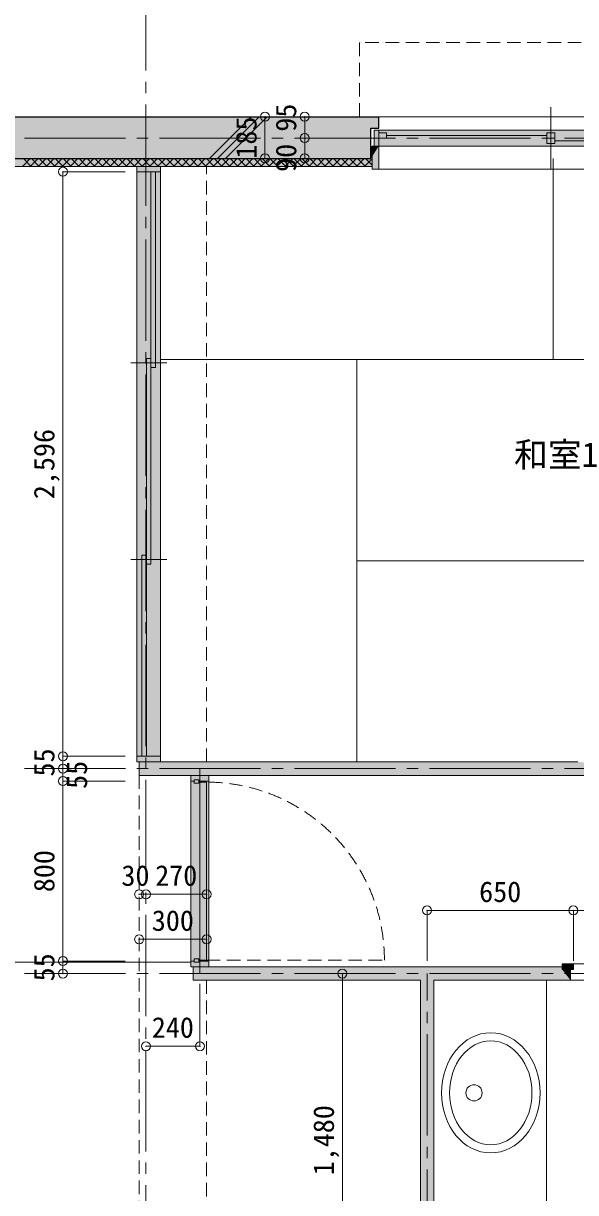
# Model space of a CAD drawing. Units: millimetres at full size, sheet at 1:50. Extents: x -9674 to 9699, y -6794 to 6791.
# Drawn here: x -2932 to -478, y -1095 to 4098 of the extents above; entities that cross this region are included whole.
import ezdxf
from ezdxf.enums import TextEntityAlignment as Align

# ---------------------------------------------------------------- set-up
doc = ezdxf.new("R2010")
doc.units = ezdxf.units.MM
doc.header["$LTSCALE"] = 50
doc.header["$PDMODE"] = 32
doc.header["$PDSIZE"] = 40
doc.linetypes.add('CHAIN2', pattern=[12, 9, -1, 1, -1])
doc.linetypes.add('DASHED1', pattern=[1.8, 1.2, -0.6])
for name, color, linetype, lineweight in [('1-0_芯', 7, 'CHAIN2', 9), ('1-1_躯体', 2, 'Continuous', 25), ('1-2_間仕切', 3, 'Continuous', 18), ('1-3_建具', 3, 'Continuous', 18), ('1-4_仕上げ', 4, 'Continuous', 9), ('1-5_設備', 7, 'Continuous', 9), ('1-8_ハッチ', 4, 'Continuous', 9), ('1-A_文字', 7, 'Continuous', 9), ('1-B_寸法', 7, 'Continuous', 9), ('1-C_梁', 7, 'DASHED1', 9)]:
    doc.layers.add(name, color=color, linetype=linetype, lineweight=lineweight)
for name, color, linetype in [('4-0', 1, 'Continuous'), ('4-1', 2, 'Continuous'), ('4-2', 4, 'Continuous'), ('4-F', 4, 'Continuous')]:
    doc.layers.add(name, color=color, linetype=linetype)
doc.styles.add('ＭＳ ゴシック', font='')
doc.styles.get('ＭＳ ゴシック').set_extended_font_data('MS Gothic')

msp = doc.modelspace()

# ---------------------------------------------------------------- linework, layer by layer
at = {"layer": '1-0_芯'}
for p, q in [((-2387.5, 4337.68), (-2387.5, -3842.32)), ((-8327.5, 3587.68), (8282.5, 3587.68)), ((-8327.5, 787.68), (2912.5, 787.68)), ((-2147.5, 787.68), (-2147.5, -122.32)), ((-8327.5, -122.32), (8282.5, -122.32)), ((-1137.5, -3842.32), (-1137.5, -122.32))]:
    msp.add_line(p, q, dxfattribs=at)
at = {"layer": '1-1_躯体'}
for p, q in [((-3618, 3682.68), (-1352.5, 3682.68)), ((-1352.5, 3632.68), (-1352.5, 3682.68)), ((-1387.5, 3632.68), (-1352.5, 3632.68)), ((-1387.5, 3497.68), (-1387.5, 3632.68)), ((-3618, 3497.68), (-1387.5, 3497.68))]:
    msp.add_line(p, q, dxfattribs=at)
at = {"layer": '1-2_間仕切'}
for p, q in [((-2417.5, 817.68), (-467.5, 817.68)), ((-2417.5, 817.68), (-2417.5, 757.68)), ((-2417.5, 757.68), (332.5, 757.68)), ((-2177.5, -92.32), (-2177.5, -152.32)), ((-537.5, -92.32), (-2177.5, -92.32)), ((-2177.5, -152.32), (-1167.5, -152.32)), ((-1167.5, -2502.32), (-1167.5, -152.32)), ((-1107.5, -1572.32), (-1107.5, -152.32)), ((-1107.5, -152.32), (-500, -152.32)), ((-500, -104.82), (-500, -152.32))]:
    msp.add_line(p, q, dxfattribs=at)
at = {"layer": '1-3_建具', "color": 7, "linetype": 'DASHED1', "lineweight": 9}
for p, q in [((177.5, 4012.68), (-1437.5, 4012.68)), ((-1437.5, 3682.68), (-1437.5, 4012.68)), ((-2117.5, -62.32), (-1327.5, -62.32))]:
    msp.add_line(p, q, dxfattribs=at)
at = {"layer": '1-3_建具', "color": 7, "lineweight": 9}
for p, q in [((-587.5, 3726.16), (-587.5, 3449.21)), ((-1352.5, 3682.68), (177.5, 3682.68)), ((-1372.5, 3622.68), (-1337.5, 3622.68)), ((-1372.5, 3622.68), (-1372.5, 3552.68)), ((-1352.5, 3552.68), (-1352.5, 3622.68)), ((162.5, 3622.68), (-1337.5, 3622.68)), ((-1337.5, 3552.68), (-1372.5, 3552.68)), ((162.5, 3552.68), (-1337.5, 3552.68)), ((-2427.5, 3438.68), (-2427.5, 842.68)), ((-2322.5, 842.68), (-2322.5, 3438.68)), ((-1352.5, 3450.68), (177.5, 3450.68)), ((-2295, 2589.35), (-2455, 2589.35)), ((-2295, 1716.02), (-2455, 1716.02)), ((-2187.5, 732.68), (-2187.5, -67.32)), ((-2107.5, -67.32), (-2107.5, 732.68)), ((-487.5, -79.82), (262.5, -79.82)), ((275, -152.32), (-500, -152.32))]:
    msp.add_line(p, q, dxfattribs=at)
at = {"layer": '1-3_建具'}
for p, q in [((-1317.5, 3611.68), (-1352.5, 3611.68)), ((-1317.5, 3587.68), (-1352.5, 3587.68)), ((-1317.5, 3611.68), (-1317.5, 3587.68)), ((-605, 3599.68), (-1317.5, 3599.68)), ((-605, 3563.68), (-605, 3611.68)), ((-605, 3611.68), (-570, 3611.68)), ((-605, 3587.68), (-570, 3587.68)), ((-1382.5, 3552.68), (-1352.5, 3552.68)), ((-1382.5, 3450.68), (-1382.5, 3552.68)), ((-1352.5, 3450.68), (-1352.5, 3552.68)), ((142.5, 3575.68), (-570, 3575.68)), ((-2322.5, 3462.68), (-2427.5, 3462.68)), ((-2427.5, 3462.68), (-2427.5, 3438.68)), ((-2322.5, 3438.68), (-2427.5, 3438.68)), ((-2365, 2569.35), (-2365, 3438.68)), ((-2345, 3438.68), (-2345, 2569.35)), ((-2322.5, 3462.68), (-2322.5, 3438.68)), ((-1382.5, 3450.68), (-1352.5, 3450.68)), ((-2385, 2609.35), (-2385, 1696.02)), ((-2385, 2609.35), (-2365, 2609.35)), ((-2365, 1696.02), (-2365, 2609.35)), ((-2345, 2569.35), (-2365, 2569.35)), ((-2405, 1736.02), (-2385, 1736.02)), ((-2405, 842.68), (-2405, 1736.02)), ((-2385, 1736.02), (-2385, 842.68)), ((-2385, 1696.02), (-2365, 1696.02)), ((-2427.5, 842.68), (-2427.5, 817.68)), ((-2322.5, 842.68), (-2427.5, 842.68)), ((-2322.5, 842.68), (-2322.5, 817.68)), ((-2322.5, 817.68), (-2427.5, 817.68)), ((-2187.5, 732.68), (-2187.5, 757.68)), ((-2172.5, 732.68), (-2187.5, 732.68)), ((-2172.5, 737.68), (-2172.5, 722.68)), ((-2152.5, 737.68), (-2172.5, 737.68)), ((-2152.5, 737.68), (-2152.5, 722.68)), ((-2152.5, 732.68), (-2107.5, 732.68)), ((-2117.5, 727.68), (-2147.5, 727.68)), ((-2147.5, 727.68), (-2147.5, -62.32)), ((-2117.5, -62.32), (-2117.5, 727.68)), ((-2152.5, 722.68), (-2172.5, 722.68)), ((-2187.5, -92.32), (-2187.5, -67.32)), ((-2172.5, -67.32), (-2187.5, -67.32)), ((-2107.5, -92.32), (-2187.5, -92.32)), ((-2172.5, -57.32), (-2172.5, -72.32)), ((-2152.5, -57.32), (-2172.5, -57.32)), ((-2172.5, -72.32), (-2152.5, -72.32)), ((-2152.5, -72.32), (-2152.5, -57.32)), ((-2152.5, -67.32), (-2107.5, -67.32)), ((-2147.5, -62.32), (-2117.5, -62.32)), ((-2107.5, -92.32), (-2107.5, -67.32)), ((-537.5, -79.82), (-537.5, -104.82)), ((-487.5, -79.82), (-537.5, -79.82)), ((-487.5, -79.82), (-487.5, -104.82)), ((-487.5, -104.82), (-537.5, -104.82))]:
    msp.add_line(p, q, dxfattribs=at)
for points in [[(-605, 3563.68), (-570, 3563.68), (-570, 3611.68)], [(-2107.5, 732.68), (-2107.5, 757.68), (-2187.5, 757.68)]]:
    msp.add_lwpolyline(points, dxfattribs=at)
at = {"layer": '1-3_建具', "color": 7, "linetype": 'DASHED1', "lineweight": 9}
for centre, radius, start, end in [((-2117.5, -62.32), 790, 0, 90), ((57.5, -1567.32), 590, 90, 180)]:
    msp.add_arc(centre, radius, start, end, dxfattribs=at)
at = {"layer": '1-4_仕上げ'}
for p, q in [((-577.5, 2604.35), (-577.5, 3497.68)), ((-2322.5, 2604.35), (1167.5, 2604.35)), ((-1450, 817.68), (-1450, 2604.35)), ((-1450, 1711.02), (295, 1711.02))]:
    msp.add_line(p, q, dxfattribs=at)
at = {"layer": '1-5_設備'}
msp.add_line((-3020.93, -72.32), (-2187.5, -72.32), dxfattribs=at)
msp.add_lwpolyline([(-1107.5, -1152.32), (-607.5, -1152.32), (-607.5, -152.32)], dxfattribs=at)
msp.add_circle((-929.26, -652.32), 36, dxfattribs=at)
for major_axis, ratio in [((0, 267), 0.8202), ((0, 231), 0.7922)]:
    msp.add_ellipse((-854.86, -652.32), major_axis=major_axis, ratio=ratio, dxfattribs=at)
at = {"layer": '1-8_ハッチ'}
for p, q in [((-2104.53, 3497.68), (-1919.53, 3682.68)), ((-2069.17, 3497.68), (-1884.17, 3682.68)), ((-2033.81, 3497.68), (-1848.81, 3682.68)), ((-2936.63, 3462.68), (-2901.63, 3497.68)), ((-2932, 3497.68), (-2897, 3462.68)), ((-2901.28, 3462.68), (-2866.28, 3497.68)), ((-2896.64, 3497.68), (-2861.64, 3462.68)), ((-2865.92, 3462.68), (-2830.92, 3497.68)), ((-2861.29, 3497.68), (-2826.29, 3462.68)), ((-2830.57, 3462.68), (-2795.57, 3497.68)), ((-2825.93, 3497.68), (-2790.93, 3462.68)), ((-2795.21, 3462.68), (-2760.21, 3497.68)), ((-2790.58, 3497.68), (-2755.58, 3462.68)), ((-2759.86, 3462.68), (-2724.86, 3497.68)), ((-2755.22, 3497.68), (-2720.22, 3462.68)), ((-2724.5, 3462.68), (-2689.5, 3497.68)), ((-2719.87, 3497.68), (-2684.87, 3462.68)), ((-2689.14, 3462.68), (-2654.14, 3497.68)), ((-2684.51, 3497.68), (-2649.51, 3462.68)), ((-2653.79, 3462.68), (-2618.79, 3497.68)), ((-2649.16, 3497.68), (-2614.16, 3462.68)), ((-2618.43, 3462.68), (-2583.43, 3497.68)), ((-2613.8, 3497.68), (-2578.8, 3462.68)), ((-2583.08, 3462.68), (-2548.08, 3497.68)), ((-2578.45, 3497.68), (-2543.45, 3462.68)), ((-2547.72, 3462.68), (-2512.72, 3497.68)), ((-2543.09, 3497.68), (-2508.09, 3462.68)), ((-2512.37, 3462.68), (-2477.37, 3497.68)), ((-2507.73, 3497.68), (-2472.73, 3462.68)), ((-2477.01, 3462.68), (-2442.01, 3497.68)), ((-2472.38, 3497.68), (-2437.38, 3462.68)), ((-2441.66, 3462.68), (-2406.66, 3497.68)), ((-2437.02, 3497.68), (-2402.02, 3462.68)), ((-2406.3, 3462.68), (-2371.3, 3497.68)), ((-2401.67, 3497.68), (-2366.67, 3462.68)), ((-2370.95, 3462.68), (-2335.95, 3497.68)), ((-2366.31, 3497.68), (-2331.31, 3462.68)), ((-2335.59, 3462.68), (-2300.59, 3497.68)), ((-2330.96, 3497.68), (-2295.96, 3462.68)), ((-2300.24, 3462.68), (-2265.24, 3497.68)), ((-2295.6, 3497.68), (-2260.6, 3462.68)), ((-2264.88, 3462.68), (-2229.88, 3497.68)), ((-2260.25, 3497.68), (-2225.25, 3462.68)), ((-2229.53, 3462.68), (-2194.53, 3497.68)), ((-2224.89, 3497.68), (-2189.89, 3462.68)), ((-2194.17, 3462.68), (-2159.17, 3497.68)), ((-2189.54, 3497.68), (-2154.54, 3462.68)), ((-2158.81, 3462.68), (-2123.81, 3497.68)), ((-2154.18, 3497.68), (-2119.18, 3462.68)), ((-2123.46, 3462.68), (-2088.46, 3497.68)), ((-2118.83, 3497.68), (-2083.83, 3462.68)), ((-2088.1, 3462.68), (-2053.1, 3497.68)), ((-2083.47, 3497.68), (-2048.47, 3462.68)), ((-2052.75, 3462.68), (-2017.75, 3497.68)), ((-2048.12, 3497.68), (-2013.12, 3462.68)), ((-2017.39, 3462.68), (-1982.39, 3497.68)), ((-2012.76, 3497.68), (-1977.76, 3462.68)), ((-1982.04, 3462.68), (-1947.04, 3497.68)), ((-1977.4, 3497.68), (-1942.4, 3462.68)), ((-1946.68, 3462.68), (-1911.68, 3497.68)), ((-1942.05, 3497.68), (-1907.05, 3462.68)), ((-1911.33, 3462.68), (-1876.33, 3497.68)), ((-1906.69, 3497.68), (-1871.69, 3462.68)), ((-1875.97, 3462.68), (-1840.97, 3497.68)), ((-1871.34, 3497.68), (-1836.34, 3462.68)), ((-1840.62, 3462.68), (-1805.62, 3497.68)), ((-1835.98, 3497.68), (-1800.98, 3462.68)), ((-1805.26, 3462.68), (-1770.26, 3497.68)), ((-1800.63, 3497.68), (-1765.63, 3462.68)), ((-1769.91, 3462.68), (-1734.91, 3497.68)), ((-1765.27, 3497.68), (-1730.27, 3462.68)), ((-1734.55, 3462.68), (-1699.55, 3497.68)), ((-1729.92, 3497.68), (-1694.92, 3462.68)), ((-1699.2, 3462.68), (-1664.2, 3497.68)), ((-1694.56, 3497.68), (-1659.56, 3462.68)), ((-1663.84, 3462.68), (-1628.84, 3497.68)), ((-1659.21, 3497.68), (-1624.21, 3462.68)), ((-1628.48, 3462.68), (-1593.48, 3497.68)), ((-1623.85, 3497.68), (-1588.85, 3462.68)), ((-1593.13, 3462.68), (-1558.13, 3497.68)), ((-1588.5, 3497.68), (-1553.5, 3462.68)), ((-1557.77, 3462.68), (-1522.77, 3497.68)), ((-1553.14, 3497.68), (-1518.14, 3462.68)), ((-1522.42, 3462.68), (-1487.42, 3497.68)), ((-1517.79, 3497.68), (-1482.79, 3462.68)), ((-1487.06, 3462.68), (-1452.06, 3497.68)), ((-1482.43, 3497.68), (-1447.43, 3462.68)), ((-1451.71, 3462.68), (-1416.71, 3497.68)), ((-1447.07, 3497.68), (-1412.07, 3462.68)), ((-1416.35, 3462.68), (-1382.5, 3496.54)), ((-1411.72, 3497.68), (-1382.5, 3468.47)), ((-3653, 3462.68), (-1382.5, 3462.68))]:
    msp.add_line(p, q, dxfattribs=at)
at = {"layer": '1-B_寸法'}
for p, q in [((-1858.28, 3497.98), (-1858.28, 3682.98)), ((-1681.76, 3587.98), (-1681.76, 3682.98)), ((-1681.76, 3497.98), (-1681.76, 3587.98)), ((-2756.66, 787.68), (-2756.66, 732.68)), ((-2479.17, 732.68), (-2756.66, 732.68)), ((-2756.66, 732.68), (-2756.66, -67.32)), ((-2417.5, 229.67), (-2387.5, 229.67)), ((-2387.5, 229.67), (-2117.5, 229.67)), ((-487.5, -66.44), (-487.5, 157.68)), ((-487.5, 157.68), (262.5, 157.68)), ((-2417.5, 29.67), (-2117.5, 29.67)), ((-2479.17, -67.32), (-2756.66, -67.32)), ((-2756.66, -67.32), (-2756.66, -122.32)), ((-1514.24, -1602.32), (-1514.24, -122.32))]:
    msp.add_line(p, q, dxfattribs=at)
for points in [[(-2479.17, 3438.68), (-2756.66, 3438.68), (-2756.66, 842.68)], [(-2479.17, 842.68), (-2756.66, 842.68), (-2756.66, 787.68)], [(-1137.5, -66.44), (-1137.5, 157.68), (-487.5, 157.68)], [(-2147.5, -168.19), (-2147.5, -445.21), (-2387.5, -445.21)]]:
    msp.add_lwpolyline(points, dxfattribs=at)
at = {"layer": '1-B_寸法', "color": 3}
for p in [(-1858.28, 3682.98), (-1681.76, 3682.98), (-1681.76, 3587.98), (-1858.28, 3497.98), (-1681.76, 3497.98), (-2756.66, 3438.68), (-2756.66, 842.68), (-2756.66, 787.68), (-2756.66, 732.68), (-2417.5, 229.67), (-2387.5, 229.67), (-2117.5, 229.67), (-1137.5, 157.68), (-487.5, 157.68), (-2417.5, 29.67), (-2117.5, 29.67), (-2756.66, -67.32), (-2756.66, -122.32), (-1514.24, -122.32), (-2387.5, -445.21), (-2147.5, -445.21)]:
    msp.add_point(p, dxfattribs=at)
at = {"layer": '1-C_梁'}
for p, q in [((-2117.5, 817.68), (-2117.5, 3462.68)), ((-2417.5, 757.68), (-2417.5, -2502.32)), ((-2117.5, -152.32), (-2117.5, -2502.32))]:
    msp.add_line(p, q, dxfattribs=at)
at = {"layer": '4-0'}
for points in [[(-3618, 3682.68), (-3618, 3497.68), (-1387.5, 3497.68)], [(-3618, 3682.68), (-1387.5, 3497.68), (-1387.5, 3632.68)], [(-3618, 3682.68), (-1387.5, 3632.68), (-1352.5, 3632.68)], [(-3618, 3682.68), (-1352.5, 3632.68), (-1352.5, 3682.68)]]:
    msp.add_solid(points, dxfattribs=at)
at = {"layer": '4-1'}
msp.add_solid([(-1372.5, 3622.68), (-1372.5, 3552.68), (197.5, 3622.68), (197.5, 3552.68)], dxfattribs=at)
at = {"layer": '4-2'}
for points in [[(-2322.5, 3462.68), (-2427.5, 3462.68), (-2322.5, 817.68), (-2427.5, 817.68)], [(-2417.5, 817.68), (-2417.5, 757.68), (332.5, 757.68)], [(332.5, 757.68), (-467.5, 817.68), (-2417.5, 817.68)], [(-2187.5, -92.32), (-2107.5, -92.32), (-2187.5, 757.68), (-2107.5, 757.68)], [(-537.5, -104.82), (-537.5, -92.32), (-2177.5, -92.32)], [(-537.5, -104.82), (-2177.5, -92.32), (-2177.5, -152.32)], [(-537.5, -79.82), (-537.5, -104.82), (-487.5, -79.82), (-487.5, -104.82)], [(-537.5, -104.82), (-2177.5, -152.32), (-500, -152.32)], [(-1167.5, -2502.32), (-1107.5, -2502.32), (-1167.5, -152.32), (-1107.5, -152.32)], [(-500, -152.32), (-500, -104.82), (-537.5, -104.82)]]:
    msp.add_solid(points, dxfattribs=at)
at = {"layer": '4-F'}
for points in [[(-1352.5, 3552.68), (-1387.46, 3552.52), (-1387.5, 3497.68)], [(-1382.5, 3462.68), (-1352.5, 3552.68), (-1387.5, 3497.68)], [(-1382.5, 3450.68), (-1352.5, 3450.68), (-1352.5, 3552.68)], [(-1382.5, 3462.68), (-1382.5, 3450.68), (-1352.5, 3552.68)], [(-3618, 3497.68), (-3653, 3462.68), (-1382.5, 3462.68)], [(-1382.5, 3462.68), (-1387.5, 3497.68), (-3618, 3497.68)]]:
    msp.add_solid(points, dxfattribs=at)

# ---------------------------------------------------------------- texts
at = {"layer": '1-A_文字', "style": 'ＭＳ ゴシック'}
msp.add_text('和室1', height=110, dxfattribs=at).set_placement((-751.04, 2094.25), align=Align.BOTTOM_LEFT)
at = {"layer": '1-B_寸法', "style": 'ＭＳ ゴシック'}
for s, p in [('95', (-1691.76, 3616.55)), ('185', (-1868.28, 3496.73)), ('90', (-1691.76, 3438.02)), ('2,596', (-2766.66, 1984.43)), ('55', (-2766.66, 752.68)), ('55', (-2621.66, 697.68)), ('800', (-2766.66, 238.93)), ('55', (-2766.66, -157.32)), ('1,480', (-1524.24, -1018.57))]:
    msp.add_text(s, height=91.64, rotation=90, dxfattribs=at).set_placement(p, align=Align.BOTTOM_LEFT)
for s, p in [('30', (-2496.26, 239.67)), ('270', (-2346.25, 239.67)), ('650', (-906.25, 167.68)), ('300', (-2361.25, 39.67)), ('240', (-2361.25, -435.21))]:
    msp.add_text(s, height=91.64, dxfattribs=at).set_placement(p, align=Align.BOTTOM_LEFT)

doc.saveas('drawing.dxf')
